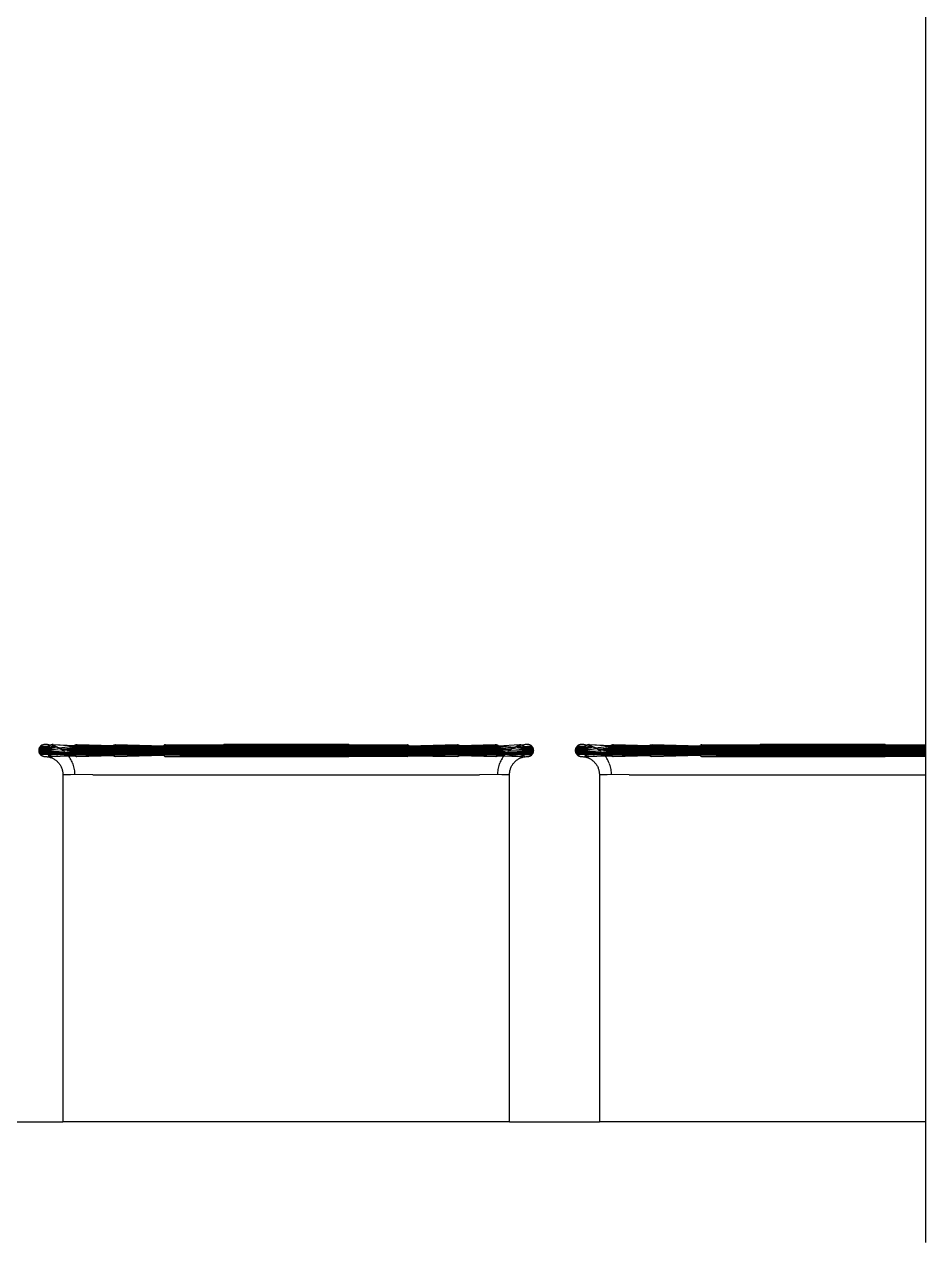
# Model space of a CAD drawing. Header units: metres. Extents: x 2.3 to 15.1, y 3 to 5.1.
# Drawn here: x 13.9463 to 14.006, y 4.4707 to 4.5512 of the extents above; entities that cross this region are included whole.
import ezdxf

# ---------------------------------------------------------------- set-up
doc = ezdxf.new("R2010")
doc.units = ezdxf.units.M
doc.layers.add('Edges', color=7, linetype='Continuous')

# ---------------------------------------------------------------- blocks, each defined once
blk = doc.blocks.new('Chemistry Lab table rs')
at = {"layer": 'Edges'}
for p, q in [((-0.339944, 0.235173), (-0.339944, 0.326367)), ((-0.398654, 0.235002), (-0.398673, 0.234973)), ((-0.398633, 0.23503), (-0.398654, 0.235002)), ((-0.398098, 0.235002), (-0.398654, 0.235002)), ((-0.398609, 0.235056), (-0.398633, 0.23503)), ((-0.398077, 0.23503), (-0.398633, 0.23503)), ((-0.398583, 0.235079), (-0.398609, 0.235056)), ((-0.398526, 0.235119), (-0.398583, 0.235079)), ((-0.398556, 0.235101), (-0.398583, 0.235079)), ((-0.398495, 0.235136), (-0.398556, 0.235101)), ((-0.398526, 0.235119), (-0.398556, 0.235101)), ((-0.398495, 0.235136), (-0.398526, 0.235119)), ((-0.39843, 0.235159), (-0.398495, 0.235136)), ((-0.398463, 0.235149), (-0.398495, 0.235136)), ((-0.398396, 0.235167), (-0.398463, 0.235149)), ((-0.39843, 0.235159), (-0.398463, 0.235149)), ((-0.398361, 0.235171), (-0.39843, 0.235159)), ((-0.398396, 0.235167), (-0.39843, 0.235159)), ((-0.398361, 0.235171), (-0.398396, 0.235167)), ((-0.398326, 0.235173), (-0.398361, 0.235171)), ((-0.398239, 0.235171), (-0.398326, 0.235173)), ((-0.398152, 0.235165), (-0.398239, 0.235171)), ((-0.398162, 0.234842), (-0.397561, 0.235021)), ((-0.398154, 0.234877), (-0.397561, 0.235021)), ((-0.398097, 0.235159), (-0.398152, 0.235165)), ((-0.397561, 0.235021), (-0.398144, 0.23491)), ((-0.398131, 0.234942), (-0.397642, 0.235052)), ((-0.398116, 0.234973), (-0.397725, 0.23508)), ((-0.398098, 0.235002), (-0.398054, 0.235056)), ((-0.398065, 0.235156), (-0.398097, 0.235159)), ((-0.398054, 0.235056), (-0.398097, 0.235159)), ((-0.398077, 0.23503), (-0.398054, 0.235056)), ((-0.398014, 0.235136), (-0.398065, 0.235156)), ((-0.398054, 0.235056), (-0.398029, 0.235079)), ((-0.398029, 0.235079), (-0.398014, 0.235136)), ((-0.398029, 0.235079), (-0.397974, 0.235119)), ((-0.397974, 0.235119), (-0.398014, 0.235136)), ((-0.398003, 0.235101), (-0.398014, 0.235136)), ((-0.398003, 0.235101), (-0.397944, 0.235136)), ((-0.397974, 0.235119), (-0.397944, 0.235136)), ((-0.397881, 0.235159), (-0.397944, 0.235136)), ((-0.397944, 0.235136), (-0.397913, 0.235149)), ((-0.397893, 0.235126), (-0.397944, 0.235136)), ((-0.397848, 0.235167), (-0.397913, 0.235149)), ((-0.397913, 0.235149), (-0.397881, 0.235159)), ((-0.397913, 0.235149), (-0.397893, 0.235126)), ((-0.397809, 0.235105), (-0.397893, 0.235126)), ((-0.397815, 0.235171), (-0.397881, 0.235159)), ((-0.397881, 0.235159), (-0.397848, 0.235167)), ((-0.397781, 0.235173), (-0.397848, 0.235167)), ((-0.397848, 0.235167), (-0.397815, 0.235171)), ((-0.397815, 0.235171), (-0.397781, 0.235173)), ((-0.397725, 0.23508), (-0.397809, 0.235105)), ((-0.397781, 0.235173), (-0.396405, 0.235079)), ((-0.397781, 0.235173), (-0.396381, 0.235101)), ((-0.397642, 0.235052), (-0.397725, 0.23508)), ((-0.397561, 0.235021), (-0.397642, 0.235052)), ((-0.397519, 0.235002), (-0.397561, 0.235021)), ((-0.397481, 0.234986), (-0.397519, 0.235002)), ((-0.397519, 0.235002), (-0.397455, 0.234973)), ((-0.397403, 0.234947), (-0.396428, 0.235056)), ((-0.397179, 0.234811), (-0.396466, 0.235002)), ((-0.396466, 0.235002), (-0.396448, 0.23503)), ((-0.396466, 0.235002), (-0.368186, 0.235002)), ((-0.396448, 0.23503), (-0.368204, 0.23503)), ((-0.386541, 0.235056), (-0.396428, 0.235056)), ((-0.396405, 0.235079), (-0.396356, 0.235119)), ((-0.396381, 0.235101), (-0.396329, 0.235136)), ((-0.396356, 0.235119), (-0.396329, 0.235136)), ((-0.396329, 0.235136), (-0.396272, 0.235159)), ((-0.396329, 0.235136), (-0.396301, 0.235149)), ((-0.396301, 0.235149), (-0.396243, 0.235167)), ((-0.396301, 0.235149), (-0.396272, 0.235159)), ((-0.396272, 0.235159), (-0.396213, 0.235171)), ((-0.396272, 0.235159), (-0.396243, 0.235167)), ((-0.396243, 0.235167), (-0.396183, 0.235173)), ((-0.396213, 0.235171), (-0.396183, 0.235173)), ((-0.396183, 0.235173), (-0.393802, 0.235101)), ((-0.396183, 0.235173), (-0.393822, 0.235079)), ((-0.393822, 0.235079), (-0.393781, 0.235119)), ((-0.393802, 0.235101), (-0.393759, 0.235136)), ((-0.393781, 0.235119), (-0.393737, 0.235149)), ((-0.393759, 0.235136), (-0.393713, 0.235159)), ((-0.393737, 0.235149), (-0.39364, 0.235173)), ((-0.393737, 0.235149), (-0.393713, 0.235159)), ((-0.393713, 0.235159), (-0.39364, 0.235173)), ((-0.39364, 0.235173), (-0.390455, 0.235079)), ((-0.390455, 0.235079), (-0.390426, 0.235119)), ((-0.390426, 0.235119), (-0.390395, 0.235149)), ((-0.390395, 0.235149), (-0.390326, 0.235173)), ((-0.390395, 0.235149), (-0.390361, 0.235167)), ((-0.390361, 0.235167), (-0.390326, 0.235173)), ((-0.390326, 0.235173), (-0.386511, 0.235136)), ((-0.390326, 0.235173), (-0.386494, 0.235159)), ((-0.390326, 0.235173), (-0.386527, 0.235101)), ((-0.386541, 0.235056), (-0.382326, 0.235101)), ((-0.368225, 0.235056), (-0.386541, 0.235056)), ((-0.386527, 0.235101), (-0.382326, 0.235101)), ((-0.386511, 0.235136), (-0.386467, 0.235173)), ((-0.386494, 0.235159), (-0.386467, 0.235173)), ((-0.386467, 0.235173), (-0.382326, 0.235136)), ((-0.382326, 0.235101), (-0.386467, 0.235173)), ((-0.378185, 0.235173), (-0.386467, 0.235173)), ((-0.382326, 0.235136), (-0.378185, 0.235173)), ((-0.382326, 0.235101), (-0.378126, 0.235101)), ((-0.378185, 0.235173), (-0.378141, 0.235136)), ((-0.378185, 0.235173), (-0.378158, 0.235159)), ((-0.378158, 0.235159), (-0.374309, 0.235171)), ((-0.378141, 0.235136), (-0.374309, 0.235171)), ((-0.378126, 0.235101), (-0.374309, 0.235171)), ((-0.374309, 0.235171), (-0.374274, 0.235159)), ((-0.374274, 0.235159), (-0.374226, 0.235119)), ((-0.374226, 0.235119), (-0.374198, 0.235079)), ((-0.374198, 0.235079), (-0.370988, 0.235171)), ((-0.370988, 0.235171), (-0.370939, 0.235159)), ((-0.370988, 0.235171), (-0.370916, 0.235149)), ((-0.370939, 0.235159), (-0.370893, 0.235136)), ((-0.370916, 0.235149), (-0.370871, 0.235119)), ((-0.370893, 0.235136), (-0.37085, 0.235101)), ((-0.370893, 0.235136), (-0.370871, 0.235119)), ((-0.370871, 0.235119), (-0.370831, 0.235079)), ((-0.37085, 0.235101), (-0.36847, 0.235173)), ((-0.370831, 0.235079), (-0.36847, 0.235173)), ((-0.36847, 0.235173), (-0.36844, 0.235171)), ((-0.36847, 0.235173), (-0.36841, 0.235167)), ((-0.36844, 0.235171), (-0.36838, 0.235159)), ((-0.36841, 0.235167), (-0.36838, 0.235159)), ((-0.36838, 0.235159), (-0.368351, 0.235149)), ((-0.36838, 0.235159), (-0.368323, 0.235136)), ((-0.368351, 0.235149), (-0.368323, 0.235136)), ((-0.368351, 0.235149), (-0.368297, 0.235119)), ((-0.368323, 0.235136), (-0.368271, 0.235101)), ((-0.368323, 0.235136), (-0.368297, 0.235119)), ((-0.368297, 0.235119), (-0.368247, 0.235079)), ((-0.368297, 0.235119), (-0.368271, 0.235101)), ((-0.368271, 0.235101), (-0.368225, 0.235056)), ((-0.368247, 0.235079), (-0.366871, 0.235173)), ((-0.368247, 0.235079), (-0.367171, 0.234986)), ((-0.368225, 0.235056), (-0.36725, 0.234947)), ((-0.368204, 0.23503), (-0.368186, 0.235002)), ((-0.368186, 0.235002), (-0.367473, 0.234811)), ((-0.367197, 0.234973), (-0.367133, 0.235002)), ((-0.367133, 0.235002), (-0.367171, 0.234986)), ((-0.367092, 0.235021), (-0.367133, 0.235002)), ((-0.36701, 0.235052), (-0.367092, 0.235021)), ((-0.366508, 0.23491), (-0.367092, 0.235021)), ((-0.367092, 0.235021), (-0.366498, 0.234877)), ((-0.367092, 0.235021), (-0.366491, 0.234842)), ((-0.366928, 0.23508), (-0.36701, 0.235052)), ((-0.36701, 0.235052), (-0.366521, 0.234942)), ((-0.366844, 0.235105), (-0.366928, 0.23508)), ((-0.366928, 0.23508), (-0.366537, 0.234973)), ((-0.366871, 0.235173), (-0.366838, 0.235171)), ((-0.366871, 0.235173), (-0.366804, 0.235167)), ((-0.366784, 0.235119), (-0.366844, 0.235105)), ((-0.366838, 0.235171), (-0.366804, 0.235167)), ((-0.366838, 0.235171), (-0.366771, 0.235159)), ((-0.366804, 0.235167), (-0.366739, 0.235149)), ((-0.366804, 0.235167), (-0.366784, 0.235119)), ((-0.366784, 0.235119), (-0.366739, 0.235149)), ((-0.366759, 0.235126), (-0.366784, 0.235119)), ((-0.366771, 0.235159), (-0.366739, 0.235149)), ((-0.366708, 0.235136), (-0.366759, 0.235126)), ((-0.366739, 0.235149), (-0.366678, 0.235119)), ((-0.366739, 0.235149), (-0.366708, 0.235136)), ((-0.366708, 0.235136), (-0.366678, 0.235119)), ((-0.366638, 0.235136), (-0.366678, 0.235119)), ((-0.366678, 0.235119), (-0.366623, 0.235079)), ((-0.366678, 0.235119), (-0.36665, 0.235101)), ((-0.36665, 0.235101), (-0.366638, 0.235136)), ((-0.36665, 0.235101), (-0.366623, 0.235079)), ((-0.366587, 0.235156), (-0.366638, 0.235136)), ((-0.366623, 0.235079), (-0.366638, 0.235136)), ((-0.366623, 0.235079), (-0.366598, 0.235056)), ((-0.366598, 0.235056), (-0.366556, 0.235159)), ((-0.366598, 0.235056), (-0.366575, 0.23503)), ((-0.366598, 0.235056), (-0.366555, 0.235002)), ((-0.366556, 0.235159), (-0.366587, 0.235156)), ((-0.366575, 0.23503), (-0.36602, 0.23503)), ((-0.366501, 0.235165), (-0.366556, 0.235159)), ((-0.366555, 0.235002), (-0.365999, 0.235002)), ((-0.366413, 0.235171), (-0.366501, 0.235165)), ((-0.366326, 0.235173), (-0.366413, 0.235171)), ((-0.366291, 0.235171), (-0.366326, 0.235173)), ((-0.366326, 0.235173), (-0.366257, 0.235167)), ((-0.366257, 0.235167), (-0.366291, 0.235171)), ((-0.366223, 0.235159), (-0.366257, 0.235167)), ((-0.366257, 0.235167), (-0.366189, 0.235149)), ((-0.366189, 0.235149), (-0.366223, 0.235159)), ((-0.366223, 0.235159), (-0.366157, 0.235136)), ((-0.366157, 0.235136), (-0.366189, 0.235149)), ((-0.366126, 0.235119), (-0.366157, 0.235136)), ((-0.366157, 0.235136), (-0.366097, 0.235101)), ((-0.366097, 0.235101), (-0.366126, 0.235119)), ((-0.366126, 0.235119), (-0.366069, 0.235079)), ((-0.366069, 0.235079), (-0.366097, 0.235101)), ((-0.366043, 0.235056), (-0.366069, 0.235079)), ((-0.36602, 0.23503), (-0.366043, 0.235056)), ((-0.365999, 0.235002), (-0.36602, 0.23503)), ((-0.36598, 0.234973), (-0.365999, 0.235002)), ((-0.363098, 0.235002), (-0.363117, 0.234973)), ((-0.363077, 0.23503), (-0.363098, 0.235002)), ((-0.362542, 0.235002), (-0.363098, 0.235002)), ((-0.363054, 0.235056), (-0.363077, 0.23503)), ((-0.362521, 0.23503), (-0.363077, 0.23503)), ((-0.363028, 0.235079), (-0.363054, 0.235056)), ((-0.362971, 0.235119), (-0.363028, 0.235079)), ((-0.363, 0.235101), (-0.363028, 0.235079)), ((-0.36294, 0.235136), (-0.363, 0.235101)), ((-0.362971, 0.235119), (-0.363, 0.235101)), ((-0.36294, 0.235136), (-0.362971, 0.235119)), ((-0.362874, 0.235159), (-0.36294, 0.235136)), ((-0.362907, 0.235149), (-0.36294, 0.235136)), ((-0.36284, 0.235167), (-0.362907, 0.235149)), ((-0.362874, 0.235159), (-0.362907, 0.235149)), ((-0.362806, 0.235171), (-0.362874, 0.235159)), ((-0.36284, 0.235167), (-0.362874, 0.235159)), ((-0.362806, 0.235171), (-0.36284, 0.235167)), ((-0.362771, 0.235173), (-0.362806, 0.235171)), ((-0.362683, 0.235171), (-0.362771, 0.235173)), ((-0.362596, 0.235165), (-0.362683, 0.235171)), ((-0.362606, 0.234842), (-0.362005, 0.235021)), ((-0.362599, 0.234877), (-0.362005, 0.235021)), ((-0.362541, 0.235159), (-0.362596, 0.235165)), ((-0.362005, 0.235021), (-0.362589, 0.23491)), ((-0.362576, 0.234942), (-0.362087, 0.235052)), ((-0.36256, 0.234973), (-0.362169, 0.23508)), ((-0.362542, 0.235002), (-0.362499, 0.235056)), ((-0.36251, 0.235156), (-0.362541, 0.235159)), ((-0.362499, 0.235056), (-0.362541, 0.235159)), ((-0.362521, 0.23503), (-0.362499, 0.235056)), ((-0.362459, 0.235136), (-0.36251, 0.235156)), ((-0.362499, 0.235056), (-0.362474, 0.235079)), ((-0.362474, 0.235079), (-0.362459, 0.235136)), ((-0.362474, 0.235079), (-0.362419, 0.235119)), ((-0.362419, 0.235119), (-0.362459, 0.235136)), ((-0.362447, 0.235101), (-0.362459, 0.235136)), ((-0.362447, 0.235101), (-0.362389, 0.235136)), ((-0.362419, 0.235119), (-0.362389, 0.235136)), ((-0.362325, 0.235159), (-0.362389, 0.235136)), ((-0.362389, 0.235136), (-0.362358, 0.235149)), ((-0.362338, 0.235126), (-0.362389, 0.235136)), ((-0.362293, 0.235167), (-0.362358, 0.235149)), ((-0.362358, 0.235149), (-0.362325, 0.235159)), ((-0.362358, 0.235149), (-0.362338, 0.235126)), ((-0.362253, 0.235105), (-0.362338, 0.235126)), ((-0.362259, 0.235171), (-0.362325, 0.235159)), ((-0.362325, 0.235159), (-0.362293, 0.235167)), ((-0.362293, 0.235167), (-0.362225, 0.235173)), ((-0.362259, 0.235171), (-0.362225, 0.235173)), ((-0.362169, 0.23508), (-0.362253, 0.235105)), ((-0.362225, 0.235173), (-0.36085, 0.235079)), ((-0.362225, 0.235173), (-0.360826, 0.235101)), ((-0.362087, 0.235052), (-0.362169, 0.23508)), ((-0.362005, 0.235021), (-0.362087, 0.235052)), ((-0.361964, 0.235002), (-0.362005, 0.235021)), ((-0.361925, 0.234986), (-0.361964, 0.235002)), ((-0.361964, 0.235002), (-0.3619, 0.234973)), ((-0.361847, 0.234947), (-0.360872, 0.235056)), ((-0.361624, 0.234811), (-0.360911, 0.235002)), ((-0.360911, 0.235002), (-0.360892, 0.23503)), ((-0.360911, 0.235002), (-0.339944, 0.235002)), ((-0.360892, 0.23503), (-0.339944, 0.23503)), ((-0.350985, 0.235056), (-0.360872, 0.235056)), ((-0.36085, 0.235079), (-0.3608, 0.235119)), ((-0.360826, 0.235101), (-0.360773, 0.235136)), ((-0.3608, 0.235119), (-0.360773, 0.235136)), ((-0.360773, 0.235136), (-0.360717, 0.235159)), ((-0.360773, 0.235136), (-0.360746, 0.235149)), ((-0.360746, 0.235149), (-0.360687, 0.235167)), ((-0.360746, 0.235149), (-0.360717, 0.235159)), ((-0.360717, 0.235159), (-0.360657, 0.235171)), ((-0.360717, 0.235159), (-0.360687, 0.235167)), ((-0.360687, 0.235167), (-0.360627, 0.235173)), ((-0.360657, 0.235171), (-0.360627, 0.235173)), ((-0.360627, 0.235173), (-0.358247, 0.235101)), ((-0.360627, 0.235173), (-0.358266, 0.235079)), ((-0.358266, 0.235079), (-0.358226, 0.235119)), ((-0.358247, 0.235101), (-0.358204, 0.235136)), ((-0.358226, 0.235119), (-0.358181, 0.235149)), ((-0.358204, 0.235136), (-0.358158, 0.235159)), ((-0.358181, 0.235149), (-0.358084, 0.235173)), ((-0.358181, 0.235149), (-0.358158, 0.235159)), ((-0.358158, 0.235159), (-0.358084, 0.235173)), ((-0.358084, 0.235173), (-0.354899, 0.235079)), ((-0.354899, 0.235079), (-0.354871, 0.235119)), ((-0.354871, 0.235119), (-0.354839, 0.235149)), ((-0.354839, 0.235149), (-0.354771, 0.235173)), ((-0.354839, 0.235149), (-0.354805, 0.235167)), ((-0.354805, 0.235167), (-0.354771, 0.235173)), ((-0.354771, 0.235173), (-0.350956, 0.235136)), ((-0.354771, 0.235173), (-0.350939, 0.235159)), ((-0.354771, 0.235173), (-0.350971, 0.235101)), ((-0.350985, 0.235056), (-0.346771, 0.235101)), ((-0.339944, 0.235056), (-0.350985, 0.235056)), ((-0.350971, 0.235101), (-0.346771, 0.235101)), ((-0.350956, 0.235136), (-0.350912, 0.235173)), ((-0.350939, 0.235159), (-0.350912, 0.235173)), ((-0.350912, 0.235173), (-0.346771, 0.235136)), ((-0.350912, 0.235173), (-0.346771, 0.235101)), ((-0.34263, 0.235173), (-0.350912, 0.235173)), ((-0.346771, 0.235136), (-0.34263, 0.235173)), ((-0.346771, 0.235101), (-0.34257, 0.235101)), ((-0.34263, 0.235173), (-0.342586, 0.235136)), ((-0.34263, 0.235173), (-0.342603, 0.235159)), ((-0.342603, 0.235159), (-0.339944, 0.235173)), ((-0.342586, 0.235136), (-0.339944, 0.235173)), ((-0.342586, 0.235136), (-0.339944, 0.235119)), ((-0.34257, 0.235101), (-0.339944, 0.235119)), ((-0.34257, 0.235101), (-0.339944, 0.235056)), ((-0.339944, 0.235119), (-0.339944, 0.235173)), ((-0.339944, 0.235056), (-0.339944, 0.235119)), ((-0.339944, 0.23503), (-0.339944, 0.235056)), ((-0.339944, 0.235002), (-0.339944, 0.23503)), ((-0.339944, 0.234973), (-0.339944, 0.235002)), ((-0.398725, 0.234808), (-0.398726, 0.234773)), ((-0.398167, 0.234773), (-0.398726, 0.234773)), ((-0.398726, 0.234773), (-0.398725, 0.234738)), ((-0.39872, 0.234842), (-0.398725, 0.234808)), ((-0.398166, 0.234808), (-0.398725, 0.234808)), ((-0.398166, 0.234738), (-0.398725, 0.234738)), ((-0.398725, 0.234738), (-0.39872, 0.234704)), ((-0.398713, 0.234877), (-0.39872, 0.234842)), ((-0.398162, 0.234842), (-0.39872, 0.234842)), ((-0.398162, 0.234704), (-0.39872, 0.234704)), ((-0.39872, 0.234704), (-0.398713, 0.234669)), ((-0.398702, 0.23491), (-0.398713, 0.234877)), ((-0.398154, 0.234877), (-0.398713, 0.234877)), ((-0.398154, 0.234669), (-0.398713, 0.234669)), ((-0.398713, 0.234669), (-0.398702, 0.234636)), ((-0.398689, 0.234942), (-0.398702, 0.23491)), ((-0.398144, 0.23491), (-0.398702, 0.23491)), ((-0.398144, 0.234636), (-0.398702, 0.234636)), ((-0.398702, 0.234636), (-0.398689, 0.234604)), ((-0.398673, 0.234973), (-0.398689, 0.234942)), ((-0.398131, 0.234942), (-0.398689, 0.234942)), ((-0.398131, 0.234604), (-0.398689, 0.234604)), ((-0.398689, 0.234604), (-0.398673, 0.234573)), ((-0.398116, 0.234973), (-0.398673, 0.234973)), ((-0.398116, 0.234573), (-0.398673, 0.234573)), ((-0.398673, 0.234573), (-0.398654, 0.234544)), ((-0.398098, 0.234544), (-0.398654, 0.234544)), ((-0.398654, 0.234544), (-0.398633, 0.234516)), ((-0.398077, 0.234516), (-0.398633, 0.234516)), ((-0.398633, 0.234516), (-0.398609, 0.23449)), ((-0.398609, 0.23449), (-0.398583, 0.234467)), ((-0.398583, 0.234467), (-0.398556, 0.234445)), ((-0.398556, 0.234445), (-0.398526, 0.234427)), ((-0.398495, 0.23441), (-0.398556, 0.234445)), ((-0.398526, 0.234427), (-0.398495, 0.23441)), ((-0.398495, 0.23441), (-0.398463, 0.234397)), ((-0.39843, 0.234387), (-0.398495, 0.23441)), ((-0.398463, 0.234397), (-0.39843, 0.234387)), ((-0.39843, 0.234387), (-0.398396, 0.234379)), ((-0.398396, 0.234379), (-0.398344, 0.234373)), ((-0.398344, 0.234373), (-0.398274, 0.234372)), ((-0.398274, 0.234372), (-0.398222, 0.234368)), ((-0.398222, 0.234368), (-0.39817, 0.234363)), ((-0.39817, 0.234363), (-0.398118, 0.234355)), ((-0.398167, 0.234773), (-0.397335, 0.23491)), ((-0.398166, 0.234808), (-0.397335, 0.23491)), ((-0.398166, 0.234738), (-0.397109, 0.23476)), ((-0.398162, 0.234704), (-0.397109, 0.23476)), ((-0.398154, 0.234669), (-0.397109, 0.23476)), ((-0.398144, 0.234636), (-0.396975, 0.234648)), ((-0.398131, 0.234604), (-0.396975, 0.234648)), ((-0.398054, 0.23449), (-0.398118, 0.234355)), ((-0.398029, 0.234467), (-0.398118, 0.234355)), ((-0.398118, 0.234355), (-0.398067, 0.234345)), ((-0.398116, 0.234573), (-0.396912, 0.234587)), ((-0.398098, 0.234544), (-0.396912, 0.234587)), ((-0.398077, 0.234516), (-0.396852, 0.234524)), ((-0.398003, 0.234445), (-0.398067, 0.234345)), ((-0.398067, 0.234345), (-0.398016, 0.234332)), ((-0.398054, 0.23449), (-0.396852, 0.234524)), ((-0.398029, 0.234467), (-0.398003, 0.234445)), ((-0.397974, 0.234427), (-0.398016, 0.234332)), ((-0.397944, 0.23441), (-0.398016, 0.234332)), ((-0.398016, 0.234332), (-0.397965, 0.234317)), ((-0.398003, 0.234445), (-0.397974, 0.234427)), ((-0.397974, 0.234427), (-0.397913, 0.234397)), ((-0.397913, 0.234397), (-0.397965, 0.234317)), ((-0.397881, 0.234387), (-0.397965, 0.234317)), ((-0.397965, 0.234317), (-0.397916, 0.234301)), ((-0.397944, 0.23441), (-0.397881, 0.234387)), ((-0.397848, 0.234379), (-0.397916, 0.234301)), ((-0.397815, 0.234375), (-0.397916, 0.234301)), ((-0.397916, 0.234301), (-0.397867, 0.234282)), ((-0.397913, 0.234397), (-0.397848, 0.234379)), ((-0.397913, 0.234397), (-0.397881, 0.234387)), ((-0.397881, 0.234387), (-0.397815, 0.234375)), ((-0.397881, 0.234387), (-0.397848, 0.234379)), ((-0.397867, 0.234282), (-0.397819, 0.234261)), ((-0.397848, 0.234379), (-0.397815, 0.234375)), ((-0.397819, 0.234261), (-0.397772, 0.234237)), ((-0.397815, 0.234375), (-0.396794, 0.234459)), ((-0.397815, 0.234375), (-0.396768, 0.234427)), ((-0.397772, 0.234237), (-0.397726, 0.234212)), ((-0.397726, 0.234212), (-0.397681, 0.234185)), ((-0.397681, 0.234185), (-0.397638, 0.234156)), ((-0.397455, 0.234973), (-0.397481, 0.234986)), ((-0.397403, 0.234947), (-0.397455, 0.234973)), ((-0.397335, 0.23491), (-0.397403, 0.234947)), ((-0.397335, 0.23491), (-0.397279, 0.234877)), ((-0.397252, 0.23486), (-0.397279, 0.234877)), ((-0.397279, 0.234877), (-0.397226, 0.234842)), ((-0.397252, 0.23486), (-0.396497, 0.234942)), ((-0.396508, 0.23491), (-0.397252, 0.23486)), ((-0.397226, 0.234842), (-0.397252, 0.23486)), ((-0.397179, 0.234811), (-0.397226, 0.234842)), ((-0.397179, 0.234811), (-0.396483, 0.234973)), ((-0.397179, 0.234811), (-0.396517, 0.234877)), ((-0.397179, 0.234811), (-0.396524, 0.234842)), ((-0.397109, 0.23476), (-0.397179, 0.234811)), ((-0.397179, 0.234811), (-0.396528, 0.234808)), ((-0.397179, 0.234811), (-0.396529, 0.234773)), ((-0.397041, 0.234705), (-0.397109, 0.23476)), ((-0.397, 0.234669), (-0.397041, 0.234705)), ((-0.397, 0.234669), (-0.396528, 0.234738)), ((-0.397, 0.234669), (-0.396524, 0.234704)), ((-0.396975, 0.234648), (-0.397, 0.234669)), ((-0.397, 0.234669), (-0.368135, 0.234669)), ((-0.396912, 0.234587), (-0.396975, 0.234648)), ((-0.396975, 0.234648), (-0.396497, 0.234604)), ((-0.396975, 0.234648), (-0.396508, 0.234636)), ((-0.39687, 0.234544), (-0.396912, 0.234587)), ((-0.39687, 0.234544), (-0.396483, 0.234573)), ((-0.396852, 0.234524), (-0.39687, 0.234544)), ((-0.39687, 0.234544), (-0.368186, 0.234544)), ((-0.396794, 0.234459), (-0.396852, 0.234524)), ((-0.396794, 0.234459), (-0.396448, 0.234516)), ((-0.396794, 0.234459), (-0.396428, 0.23449)), ((-0.396794, 0.234459), (-0.396405, 0.234467)), ((-0.396768, 0.234427), (-0.396794, 0.234459)), ((-0.39674, 0.234391), (-0.396768, 0.234427)), ((-0.39674, 0.234391), (-0.396381, 0.234445)), ((-0.39674, 0.234391), (-0.396356, 0.234427)), ((-0.396688, 0.23432), (-0.39674, 0.234391)), ((-0.396639, 0.234248), (-0.396688, 0.23432)), ((-0.396594, 0.234173), (-0.396639, 0.234248)), ((-0.396529, 0.234773), (-0.368123, 0.234773)), ((-0.396528, 0.234808), (-0.368125, 0.234808)), ((-0.396528, 0.234738), (-0.368125, 0.234738)), ((-0.396524, 0.234842), (-0.368129, 0.234842)), ((-0.396524, 0.234704), (-0.368129, 0.234704)), ((-0.396517, 0.234877), (-0.368135, 0.234877)), ((-0.396508, 0.23491), (-0.368144, 0.23491)), ((-0.396508, 0.234636), (-0.368144, 0.234636)), ((-0.396497, 0.234942), (-0.368156, 0.234942)), ((-0.396497, 0.234604), (-0.368156, 0.234604)), ((-0.396483, 0.234973), (-0.36817, 0.234973)), ((-0.396483, 0.234573), (-0.36817, 0.234573)), ((-0.396448, 0.234516), (-0.368204, 0.234516)), ((-0.396428, 0.23449), (-0.390468, 0.23449)), ((-0.396405, 0.234467), (-0.396356, 0.234427)), ((-0.396381, 0.234445), (-0.396356, 0.234427)), ((-0.396381, 0.234445), (-0.396329, 0.23441)), ((-0.396356, 0.234427), (-0.396301, 0.234397)), ((-0.396329, 0.23441), (-0.396272, 0.234387)), ((-0.396301, 0.234397), (-0.396272, 0.234387)), ((-0.396301, 0.234397), (-0.396243, 0.234379)), ((-0.396272, 0.234387), (-0.396213, 0.234375)), ((-0.396272, 0.234387), (-0.396243, 0.234379)), ((-0.396243, 0.234379), (-0.396213, 0.234375)), ((-0.396213, 0.234375), (-0.393822, 0.234467)), ((-0.396213, 0.234375), (-0.393802, 0.234445)), ((-0.393822, 0.234467), (-0.393781, 0.234427)), ((-0.393802, 0.234445), (-0.393759, 0.23441)), ((-0.393781, 0.234427), (-0.393737, 0.234397)), ((-0.393759, 0.23441), (-0.393713, 0.234387)), ((-0.393737, 0.234397), (-0.393665, 0.234375)), ((-0.393737, 0.234397), (-0.393713, 0.234387)), ((-0.393713, 0.234387), (-0.393665, 0.234375)), ((-0.393665, 0.234375), (-0.390455, 0.234467)), ((-0.390468, 0.23449), (-0.386534, 0.234467)), ((-0.390455, 0.234467), (-0.390426, 0.234427)), ((-0.390426, 0.234427), (-0.390395, 0.234397)), ((-0.390395, 0.234397), (-0.390361, 0.234379)), ((-0.390395, 0.234397), (-0.390335, 0.234373)), ((-0.390361, 0.234379), (-0.390335, 0.234373)), ((-0.390335, 0.234373), (-0.386534, 0.234467)), ((-0.390335, 0.234373), (-0.386519, 0.234427)), ((-0.390335, 0.234373), (-0.386494, 0.234387)), ((-0.390335, 0.234373), (-0.382326, 0.234373)), ((-0.386534, 0.234467), (-0.382326, 0.23449)), ((-0.386519, 0.234427), (-0.382326, 0.234445)), ((-0.386519, 0.234427), (-0.382326, 0.23441)), ((-0.386494, 0.234387), (-0.382326, 0.234373)), ((-0.382326, 0.23449), (-0.378112, 0.23449)), ((-0.382326, 0.234445), (-0.378126, 0.234445)), ((-0.382326, 0.23441), (-0.378126, 0.234445)), ((-0.382326, 0.23441), (-0.378181, 0.234373)), ((-0.382326, 0.234373), (-0.378158, 0.234387)), ((-0.382326, 0.234373), (-0.378181, 0.234373)), ((-0.378181, 0.234373), (-0.378141, 0.23441)), ((-0.378158, 0.234387), (-0.374318, 0.234373)), ((-0.378141, 0.23441), (-0.374318, 0.234373)), ((-0.378126, 0.234445), (-0.374198, 0.234467)), ((-0.378126, 0.234445), (-0.374318, 0.234373)), ((-0.378112, 0.23449), (-0.374198, 0.234467)), ((-0.378112, 0.23449), (-0.368225, 0.23449)), ((-0.374318, 0.234373), (-0.374274, 0.234387)), ((-0.374274, 0.234387), (-0.374242, 0.23441)), ((-0.374242, 0.23441), (-0.370988, 0.234375)), ((-0.374198, 0.234467), (-0.370988, 0.234375)), ((-0.370988, 0.234375), (-0.370916, 0.234397)), ((-0.370988, 0.234375), (-0.370939, 0.234387)), ((-0.370939, 0.234387), (-0.370893, 0.23441)), ((-0.370916, 0.234397), (-0.370871, 0.234427)), ((-0.370916, 0.234397), (-0.370893, 0.23441)), ((-0.370893, 0.23441), (-0.37085, 0.234445)), ((-0.370871, 0.234427), (-0.370831, 0.234467)), ((-0.37085, 0.234445), (-0.36844, 0.234375)), ((-0.370831, 0.234467), (-0.36844, 0.234375)), ((-0.36844, 0.234375), (-0.36838, 0.234387)), ((-0.36844, 0.234375), (-0.36841, 0.234379)), ((-0.36841, 0.234379), (-0.368351, 0.234397)), ((-0.36838, 0.234387), (-0.368351, 0.234397)), ((-0.368351, 0.234397), (-0.368297, 0.234427)), ((-0.368351, 0.234397), (-0.368323, 0.23441)), ((-0.368323, 0.23441), (-0.368271, 0.234445)), ((-0.368323, 0.23441), (-0.368297, 0.234427)), ((-0.368297, 0.234427), (-0.368247, 0.234467)), ((-0.368297, 0.234427), (-0.367913, 0.234391)), ((-0.368271, 0.234445), (-0.368225, 0.23449)), ((-0.368247, 0.234467), (-0.367858, 0.234459)), ((-0.368225, 0.23449), (-0.367858, 0.234459)), ((-0.368204, 0.234516), (-0.367858, 0.234459)), ((-0.368186, 0.234544), (-0.367831, 0.23449)), ((-0.36817, 0.234973), (-0.367473, 0.234811)), ((-0.36817, 0.234573), (-0.367782, 0.234544)), ((-0.368156, 0.234942), (-0.367401, 0.23486)), ((-0.368156, 0.234604), (-0.36774, 0.234587)), ((-0.367401, 0.23486), (-0.368144, 0.23491)), ((-0.368144, 0.234636), (-0.367677, 0.234648)), ((-0.368135, 0.234877), (-0.367473, 0.234811)), ((-0.368135, 0.234669), (-0.367677, 0.234648)), ((-0.368129, 0.234842), (-0.367473, 0.234811)), ((-0.368129, 0.234704), (-0.367652, 0.234669)), ((-0.368125, 0.234808), (-0.367473, 0.234811)), ((-0.368125, 0.234738), (-0.367652, 0.234669)), ((-0.368123, 0.234773), (-0.367652, 0.234669)), ((-0.368013, 0.234248), (-0.368058, 0.234173)), ((-0.367965, 0.23432), (-0.368013, 0.234248)), ((-0.367913, 0.234391), (-0.367965, 0.23432)), ((-0.367884, 0.234427), (-0.367913, 0.234391)), ((-0.367858, 0.234459), (-0.367884, 0.234427)), ((-0.367884, 0.234427), (-0.366855, 0.234373)), ((-0.367831, 0.23449), (-0.367858, 0.234459)), ((-0.367801, 0.234524), (-0.367831, 0.23449)), ((-0.367782, 0.234544), (-0.367801, 0.234524)), ((-0.367801, 0.234524), (-0.366555, 0.234544)), ((-0.367801, 0.234524), (-0.366575, 0.234516)), ((-0.367801, 0.234524), (-0.366598, 0.23449)), ((-0.367801, 0.234524), (-0.366855, 0.234373)), ((-0.36774, 0.234587), (-0.367782, 0.234544)), ((-0.367677, 0.234648), (-0.36774, 0.234587)), ((-0.36774, 0.234587), (-0.366521, 0.234604)), ((-0.36774, 0.234587), (-0.366537, 0.234573)), ((-0.367677, 0.234648), (-0.366498, 0.234669)), ((-0.367652, 0.234669), (-0.367677, 0.234648)), ((-0.367677, 0.234648), (-0.366508, 0.234636)), ((-0.367612, 0.234705), (-0.367652, 0.234669)), ((-0.367544, 0.23476), (-0.367612, 0.234705)), ((-0.367473, 0.234811), (-0.367544, 0.23476)), ((-0.367544, 0.23476), (-0.366485, 0.234773)), ((-0.367544, 0.23476), (-0.366491, 0.234704)), ((-0.367544, 0.23476), (-0.366487, 0.234738)), ((-0.367427, 0.234842), (-0.367473, 0.234811)), ((-0.367427, 0.234842), (-0.367373, 0.234877)), ((-0.367401, 0.23486), (-0.367427, 0.234842)), ((-0.367373, 0.234877), (-0.367401, 0.23486)), ((-0.367373, 0.234877), (-0.367318, 0.23491)), ((-0.36725, 0.234947), (-0.367318, 0.23491)), ((-0.367318, 0.23491), (-0.366487, 0.234808)), ((-0.367197, 0.234973), (-0.36725, 0.234947)), ((-0.367171, 0.234986), (-0.367197, 0.234973)), ((-0.367015, 0.234156), (-0.366971, 0.234185)), ((-0.366971, 0.234185), (-0.366926, 0.234212)), ((-0.366926, 0.234212), (-0.36688, 0.234237)), ((-0.36688, 0.234237), (-0.366833, 0.234261)), ((-0.366855, 0.234373), (-0.366804, 0.234379)), ((-0.366833, 0.234261), (-0.366785, 0.234282)), ((-0.366804, 0.234379), (-0.366739, 0.234397)), ((-0.366804, 0.234379), (-0.366771, 0.234387)), ((-0.366804, 0.234379), (-0.366737, 0.234301)), ((-0.366804, 0.234379), (-0.366785, 0.234282)), ((-0.366785, 0.234282), (-0.366737, 0.234301)), ((-0.366771, 0.234387), (-0.366708, 0.23441)), ((-0.366771, 0.234387), (-0.366687, 0.234317)), ((-0.366739, 0.234397), (-0.366687, 0.234317)), ((-0.366737, 0.234301), (-0.366687, 0.234317)), ((-0.366708, 0.23441), (-0.366678, 0.234427)), ((-0.366708, 0.23441), (-0.366637, 0.234332)), ((-0.366687, 0.234317), (-0.366637, 0.234332)), ((-0.366678, 0.234427), (-0.366623, 0.234467)), ((-0.366678, 0.234427), (-0.36665, 0.234445)), ((-0.36665, 0.234445), (-0.366623, 0.234467)), ((-0.366637, 0.234332), (-0.366586, 0.234345)), ((-0.366623, 0.234467), (-0.366535, 0.234355)), ((-0.366598, 0.23449), (-0.366535, 0.234355)), ((-0.366586, 0.234345), (-0.366535, 0.234355)), ((-0.366575, 0.234516), (-0.36602, 0.234516)), ((-0.366555, 0.234544), (-0.365999, 0.234544)), ((-0.366537, 0.234973), (-0.36598, 0.234973)), ((-0.366537, 0.234573), (-0.36598, 0.234573)), ((-0.366535, 0.234355), (-0.366483, 0.234363)), ((-0.366521, 0.234942), (-0.365964, 0.234942)), ((-0.366521, 0.234604), (-0.365964, 0.234604)), ((-0.36595, 0.23491), (-0.366508, 0.23491)), ((-0.366508, 0.234636), (-0.36595, 0.234636)), ((-0.366498, 0.234877), (-0.36594, 0.234877)), ((-0.366498, 0.234669), (-0.36594, 0.234669)), ((-0.366491, 0.234842), (-0.365932, 0.234842)), ((-0.366491, 0.234704), (-0.365932, 0.234704)), ((-0.366487, 0.234808), (-0.365928, 0.234808)), ((-0.366487, 0.234738), (-0.365928, 0.234738)), ((-0.366485, 0.234773), (-0.365926, 0.234773)), ((-0.366483, 0.234363), (-0.366431, 0.234368)), ((-0.366431, 0.234368), (-0.366379, 0.234372)), ((-0.366379, 0.234372), (-0.366309, 0.234373)), ((-0.366309, 0.234373), (-0.366257, 0.234379)), ((-0.366257, 0.234379), (-0.366223, 0.234387)), ((-0.366223, 0.234387), (-0.366157, 0.23441)), ((-0.366223, 0.234387), (-0.366189, 0.234397)), ((-0.366189, 0.234397), (-0.366157, 0.23441)), ((-0.366157, 0.23441), (-0.366126, 0.234427)), ((-0.366126, 0.234427), (-0.366069, 0.234467)), ((-0.366126, 0.234427), (-0.366097, 0.234445)), ((-0.366097, 0.234445), (-0.366069, 0.234467)), ((-0.366069, 0.234467), (-0.366043, 0.23449)), ((-0.366043, 0.23449), (-0.36602, 0.234516)), ((-0.36602, 0.234516), (-0.365999, 0.234544)), ((-0.365999, 0.234544), (-0.36598, 0.234573)), ((-0.365964, 0.234942), (-0.36598, 0.234973)), ((-0.36598, 0.234573), (-0.365964, 0.234604)), ((-0.36595, 0.23491), (-0.365964, 0.234942)), ((-0.365964, 0.234604), (-0.36595, 0.234636)), ((-0.36594, 0.234877), (-0.36595, 0.23491)), ((-0.36595, 0.234636), (-0.36594, 0.234669)), ((-0.365932, 0.234842), (-0.36594, 0.234877)), ((-0.36594, 0.234669), (-0.365932, 0.234704)), ((-0.365928, 0.234808), (-0.365932, 0.234842)), ((-0.365932, 0.234704), (-0.365928, 0.234738)), ((-0.365926, 0.234773), (-0.365928, 0.234808)), ((-0.365928, 0.234738), (-0.365926, 0.234773)), ((-0.363169, 0.234808), (-0.363171, 0.234773)), ((-0.362612, 0.234773), (-0.363171, 0.234773)), ((-0.363171, 0.234773), (-0.363169, 0.234738)), ((-0.363165, 0.234842), (-0.363169, 0.234808)), ((-0.36261, 0.234808), (-0.363169, 0.234808)), ((-0.36261, 0.234738), (-0.363169, 0.234738)), ((-0.363169, 0.234738), (-0.363165, 0.234704)), ((-0.363157, 0.234877), (-0.363165, 0.234842)), ((-0.362606, 0.234842), (-0.363165, 0.234842)), ((-0.362606, 0.234704), (-0.363165, 0.234704)), ((-0.363165, 0.234704), (-0.363157, 0.234669)), ((-0.363147, 0.23491), (-0.363157, 0.234877)), ((-0.362599, 0.234877), (-0.363157, 0.234877)), ((-0.362599, 0.234669), (-0.363157, 0.234669)), ((-0.363157, 0.234669), (-0.363147, 0.234636)), ((-0.363133, 0.234942), (-0.363147, 0.23491)), ((-0.362589, 0.23491), (-0.363147, 0.23491)), ((-0.362589, 0.234636), (-0.363147, 0.234636)), ((-0.363147, 0.234636), (-0.363133, 0.234604)), ((-0.363117, 0.234973), (-0.363133, 0.234942)), ((-0.362576, 0.234942), (-0.363133, 0.234942)), ((-0.362576, 0.234604), (-0.363133, 0.234604)), ((-0.363133, 0.234604), (-0.363117, 0.234573)), ((-0.36256, 0.234973), (-0.363117, 0.234973)), ((-0.36256, 0.234573), (-0.363117, 0.234573)), ((-0.363117, 0.234573), (-0.363098, 0.234544)), ((-0.362542, 0.234544), (-0.363098, 0.234544)), ((-0.363098, 0.234544), (-0.363077, 0.234516)), ((-0.362521, 0.234516), (-0.363077, 0.234516)), ((-0.363077, 0.234516), (-0.363054, 0.23449)), ((-0.363054, 0.23449), (-0.363028, 0.234467)), ((-0.363028, 0.234467), (-0.363, 0.234445)), ((-0.363, 0.234445), (-0.362971, 0.234427)), ((-0.36294, 0.23441), (-0.363, 0.234445)), ((-0.362971, 0.234427), (-0.36294, 0.23441)), ((-0.36294, 0.23441), (-0.362907, 0.234397)), ((-0.362874, 0.234387), (-0.36294, 0.23441)), ((-0.362907, 0.234397), (-0.362874, 0.234387)), ((-0.362874, 0.234387), (-0.36284, 0.234379)), ((-0.36284, 0.234379), (-0.362788, 0.234373)), ((-0.362788, 0.234373), (-0.362718, 0.234372)), ((-0.362718, 0.234372), (-0.362666, 0.234368)), ((-0.362666, 0.234368), (-0.362614, 0.234363)), ((-0.362614, 0.234363), (-0.362562, 0.234355)), ((-0.362612, 0.234773), (-0.361779, 0.23491)), ((-0.36261, 0.234808), (-0.361779, 0.23491)), ((-0.36261, 0.234738), (-0.361553, 0.23476)), ((-0.362606, 0.234704), (-0.361553, 0.23476)), ((-0.362599, 0.234669), (-0.361553, 0.23476)), ((-0.362589, 0.234636), (-0.36142, 0.234648)), ((-0.362576, 0.234604), (-0.36142, 0.234648)), ((-0.362499, 0.23449), (-0.362562, 0.234355)), ((-0.362474, 0.234467), (-0.362562, 0.234355)), ((-0.362562, 0.234355), (-0.362511, 0.234345)), ((-0.36256, 0.234573), (-0.361356, 0.234587)), ((-0.362542, 0.234544), (-0.361356, 0.234587)), ((-0.362521, 0.234516), (-0.361296, 0.234524)), ((-0.362447, 0.234445), (-0.362511, 0.234345)), ((-0.362511, 0.234345), (-0.36246, 0.234332)), ((-0.362499, 0.23449), (-0.361296, 0.234524)), ((-0.362474, 0.234467), (-0.362447, 0.234445)), ((-0.362419, 0.234427), (-0.36246, 0.234332)), ((-0.362389, 0.23441), (-0.36246, 0.234332)), ((-0.36246, 0.234332), (-0.36241, 0.234317)), ((-0.362447, 0.234445), (-0.362419, 0.234427)), ((-0.362419, 0.234427), (-0.362358, 0.234397)), ((-0.362358, 0.234397), (-0.36241, 0.234317)), ((-0.362325, 0.234387), (-0.36241, 0.234317)), ((-0.36241, 0.234317), (-0.36236, 0.234301)), ((-0.362389, 0.23441), (-0.362325, 0.234387)), ((-0.362293, 0.234379), (-0.36236, 0.234301)), ((-0.362259, 0.234375), (-0.36236, 0.234301)), ((-0.36236, 0.234301), (-0.362311, 0.234282)), ((-0.362358, 0.234397), (-0.362293, 0.234379)), ((-0.362358, 0.234397), (-0.362325, 0.234387)), ((-0.362325, 0.234387), (-0.362259, 0.234375)), ((-0.362325, 0.234387), (-0.362293, 0.234379)), ((-0.362311, 0.234282), (-0.362264, 0.234261)), ((-0.362293, 0.234379), (-0.362259, 0.234375)), ((-0.362264, 0.234261), (-0.362217, 0.234237)), ((-0.362259, 0.234375), (-0.361239, 0.234459)), ((-0.362259, 0.234375), (-0.361213, 0.234427)), ((-0.362217, 0.234237), (-0.362171, 0.234212)), ((-0.362171, 0.234212), (-0.362126, 0.234185)), ((-0.362126, 0.234185), (-0.362082, 0.234156)), ((-0.3619, 0.234973), (-0.361925, 0.234986)), ((-0.361847, 0.234947), (-0.3619, 0.234973)), ((-0.361779, 0.23491), (-0.361847, 0.234947)), ((-0.361779, 0.23491), (-0.361724, 0.234877)), ((-0.361696, 0.23486), (-0.361724, 0.234877)), ((-0.361724, 0.234877), (-0.36167, 0.234842)), ((-0.361696, 0.23486), (-0.360941, 0.234942)), ((-0.360953, 0.23491), (-0.361696, 0.23486)), ((-0.36167, 0.234842), (-0.361696, 0.23486)), ((-0.361624, 0.234811), (-0.36167, 0.234842)), ((-0.361624, 0.234811), (-0.360927, 0.234973)), ((-0.361624, 0.234811), (-0.360962, 0.234877)), ((-0.361624, 0.234811), (-0.360968, 0.234842)), ((-0.361553, 0.23476), (-0.361624, 0.234811)), ((-0.361624, 0.234811), (-0.360972, 0.234808)), ((-0.361624, 0.234811), (-0.360974, 0.234773)), ((-0.361485, 0.234705), (-0.361553, 0.23476)), ((-0.361444, 0.234669), (-0.361485, 0.234705)), ((-0.361444, 0.234669), (-0.360972, 0.234738)), ((-0.361444, 0.234669), (-0.360968, 0.234704)), ((-0.36142, 0.234648), (-0.361444, 0.234669)), ((-0.361444, 0.234669), (-0.339944, 0.234669)), ((-0.361356, 0.234587), (-0.36142, 0.234648)), ((-0.36142, 0.234648), (-0.360941, 0.234604)), ((-0.36142, 0.234648), (-0.360953, 0.234636)), ((-0.361315, 0.234544), (-0.361356, 0.234587)), ((-0.361315, 0.234544), (-0.360927, 0.234573)), ((-0.361296, 0.234524), (-0.361315, 0.234544)), ((-0.361315, 0.234544), (-0.339944, 0.234544)), ((-0.361239, 0.234459), (-0.361296, 0.234524)), ((-0.361239, 0.234459), (-0.360892, 0.234516)), ((-0.361239, 0.234459), (-0.360872, 0.23449)), ((-0.361239, 0.234459), (-0.36085, 0.234467)), ((-0.361213, 0.234427), (-0.361239, 0.234459)), ((-0.361184, 0.234391), (-0.361213, 0.234427)), ((-0.361184, 0.234391), (-0.360826, 0.234445)), ((-0.361184, 0.234391), (-0.3608, 0.234427)), ((-0.361132, 0.23432), (-0.361184, 0.234391)), ((-0.361084, 0.234248), (-0.361132, 0.23432)), ((-0.361039, 0.234173), (-0.361084, 0.234248)), ((-0.360974, 0.234773), (-0.339944, 0.234773)), ((-0.360972, 0.234808), (-0.339944, 0.234808)), ((-0.360972, 0.234738), (-0.339944, 0.234738)), ((-0.360968, 0.234842), (-0.339944, 0.234842)), ((-0.360968, 0.234704), (-0.339944, 0.234704)), ((-0.360962, 0.234877), (-0.339944, 0.234877)), ((-0.360953, 0.23491), (-0.339944, 0.23491)), ((-0.360953, 0.234636), (-0.339944, 0.234636)), ((-0.360941, 0.234942), (-0.339944, 0.234942)), ((-0.360941, 0.234604), (-0.339944, 0.234604)), ((-0.360927, 0.234973), (-0.339944, 0.234973)), ((-0.360927, 0.234573), (-0.339944, 0.234573)), ((-0.360892, 0.234516), (-0.339944, 0.234516)), ((-0.360872, 0.23449), (-0.354912, 0.23449)), ((-0.36085, 0.234467), (-0.3608, 0.234427)), ((-0.360826, 0.234445), (-0.3608, 0.234427)), ((-0.360826, 0.234445), (-0.360773, 0.23441)), ((-0.3608, 0.234427), (-0.360746, 0.234397)), ((-0.360773, 0.23441), (-0.360717, 0.234387)), ((-0.360746, 0.234397), (-0.360717, 0.234387)), ((-0.360746, 0.234397), (-0.360687, 0.234379)), ((-0.360717, 0.234387), (-0.360657, 0.234375)), ((-0.360717, 0.234387), (-0.360687, 0.234379)), ((-0.360687, 0.234379), (-0.360657, 0.234375)), ((-0.360657, 0.234375), (-0.358266, 0.234467)), ((-0.360657, 0.234375), (-0.358247, 0.234445)), ((-0.358266, 0.234467), (-0.358226, 0.234427)), ((-0.358247, 0.234445), (-0.358204, 0.23441)), ((-0.358226, 0.234427), (-0.358181, 0.234397)), ((-0.358204, 0.23441), (-0.358158, 0.234387)), ((-0.358181, 0.234397), (-0.358109, 0.234375)), ((-0.358181, 0.234397), (-0.358158, 0.234387)), ((-0.358158, 0.234387), (-0.358109, 0.234375)), ((-0.358109, 0.234375), (-0.354899, 0.234467)), ((-0.354912, 0.23449), (-0.350978, 0.234467)), ((-0.354899, 0.234467), (-0.354871, 0.234427)), ((-0.354871, 0.234427), (-0.354839, 0.234397)), ((-0.354839, 0.234397), (-0.354805, 0.234379)), ((-0.354839, 0.234397), (-0.354779, 0.234373)), ((-0.354805, 0.234379), (-0.354779, 0.234373)), ((-0.354779, 0.234373), (-0.350978, 0.234467)), ((-0.354779, 0.234373), (-0.350964, 0.234427)), ((-0.354779, 0.234373), (-0.350939, 0.234387)), ((-0.354779, 0.234373), (-0.346771, 0.234373)), ((-0.350978, 0.234467), (-0.346771, 0.23449)), ((-0.350978, 0.234467), (-0.346771, 0.234445)), ((-0.350964, 0.234427), (-0.346771, 0.234445)), ((-0.350964, 0.234427), (-0.346771, 0.23441)), ((-0.350939, 0.234387), (-0.346771, 0.234373)), ((-0.346771, 0.23449), (-0.339944, 0.23449)), ((-0.346771, 0.234445), (-0.34257, 0.234445)), ((-0.346771, 0.23441), (-0.342625, 0.234373)), ((-0.346771, 0.234373), (-0.342603, 0.234387)), ((-0.346771, 0.234373), (-0.342625, 0.234373)), ((-0.342625, 0.234373), (-0.342586, 0.23441)), ((-0.342603, 0.234387), (-0.339944, 0.234373)), ((-0.342586, 0.23441), (-0.339944, 0.23441)), ((-0.342586, 0.23441), (-0.339944, 0.234373)), ((-0.34257, 0.234445), (-0.339944, 0.23449)), ((-0.34257, 0.234445), (-0.339944, 0.234445)), ((-0.34257, 0.234445), (-0.339944, 0.23441)), ((-0.339944, 0.234942), (-0.339944, 0.234973)), ((-0.339944, 0.234877), (-0.339944, 0.234942)), ((-0.339944, 0.234842), (-0.339944, 0.234877)), ((-0.339944, 0.234773), (-0.339944, 0.234842)), ((-0.339944, 0.234738), (-0.339944, 0.234773)), ((-0.339944, 0.234669), (-0.339944, 0.234738)), ((-0.339944, 0.234604), (-0.339944, 0.234669)), ((-0.339944, 0.234544), (-0.339944, 0.234604)), ((-0.339944, 0.234516), (-0.339944, 0.234544)), ((-0.339944, 0.23449), (-0.339944, 0.234516)), ((-0.339944, 0.234445), (-0.339944, 0.23449)), ((-0.339944, 0.23441), (-0.339944, 0.234445)), ((-0.339944, 0.234373), (-0.339944, 0.23441)), ((-0.339944, 0.233164), (-0.339944, 0.234373)), ((-0.397638, 0.234156), (-0.397596, 0.234125)), ((-0.397596, 0.234125), (-0.397555, 0.234092)), ((-0.397555, 0.234092), (-0.397516, 0.234058)), ((-0.397516, 0.234058), (-0.397478, 0.234022)), ((-0.397478, 0.234022), (-0.397442, 0.233984)), ((-0.397442, 0.233984), (-0.397407, 0.233944)), ((-0.397407, 0.233944), (-0.397374, 0.233904)), ((-0.397374, 0.233904), (-0.397343, 0.233861)), ((-0.397343, 0.233861), (-0.397314, 0.233818)), ((-0.397314, 0.233818), (-0.397287, 0.233773)), ((-0.397287, 0.233773), (-0.397262, 0.233727)), ((-0.397262, 0.233727), (-0.397239, 0.23368)), ((-0.397239, 0.23368), (-0.397218, 0.233632)), ((-0.397218, 0.233632), (-0.397199, 0.233583)), ((-0.397199, 0.233583), (-0.397182, 0.233534)), ((-0.397182, 0.233534), (-0.397167, 0.233484)), ((-0.397167, 0.233484), (-0.397155, 0.233433)), ((-0.397155, 0.233433), (-0.397144, 0.233381)), ((-0.397144, 0.233381), (-0.397137, 0.23333)), ((-0.396552, 0.234096), (-0.396594, 0.234173)), ((-0.396514, 0.234018), (-0.396552, 0.234096)), ((-0.396481, 0.233944), (-0.396514, 0.234018)), ((-0.396447, 0.233857), (-0.396465, 0.233904)), ((-0.396419, 0.233774), (-0.396447, 0.233857)), ((-0.396394, 0.233691), (-0.396419, 0.233774)), ((-0.396374, 0.233606), (-0.396394, 0.233691)), ((-0.396357, 0.23352), (-0.396374, 0.233606)), ((-0.396343, 0.233434), (-0.396357, 0.23352)), ((-0.396334, 0.233347), (-0.396343, 0.233434)), ((-0.368309, 0.233434), (-0.368319, 0.233347)), ((-0.368296, 0.23352), (-0.368309, 0.233434)), ((-0.368279, 0.233606), (-0.368296, 0.23352)), ((-0.368258, 0.233691), (-0.368279, 0.233606)), ((-0.368234, 0.233774), (-0.368258, 0.233691)), ((-0.368206, 0.233857), (-0.368234, 0.233774)), ((-0.368188, 0.233904), (-0.368206, 0.233857)), ((-0.368139, 0.234018), (-0.368171, 0.233944)), ((-0.3681, 0.234096), (-0.368139, 0.234018)), ((-0.368058, 0.234173), (-0.3681, 0.234096)), ((-0.367516, 0.23333), (-0.367508, 0.233381)), ((-0.367508, 0.233381), (-0.367498, 0.233433)), ((-0.367498, 0.233433), (-0.367485, 0.233484)), ((-0.367485, 0.233484), (-0.367471, 0.233534)), ((-0.367471, 0.233534), (-0.367454, 0.233583)), ((-0.367454, 0.233583), (-0.367435, 0.233632)), ((-0.367435, 0.233632), (-0.367414, 0.23368)), ((-0.367414, 0.23368), (-0.367391, 0.233727)), ((-0.367391, 0.233727), (-0.367365, 0.233773)), ((-0.367365, 0.233773), (-0.367338, 0.233818)), ((-0.367338, 0.233818), (-0.367309, 0.233861)), ((-0.367309, 0.233861), (-0.367278, 0.233904)), ((-0.367278, 0.233904), (-0.367245, 0.233944)), ((-0.367245, 0.233944), (-0.367211, 0.233984)), ((-0.367211, 0.233984), (-0.367175, 0.234022)), ((-0.367175, 0.234022), (-0.367137, 0.234058)), ((-0.367137, 0.234058), (-0.367098, 0.234092)), ((-0.367098, 0.234092), (-0.367057, 0.234125)), ((-0.367057, 0.234125), (-0.367015, 0.234156)), ((-0.362082, 0.234156), (-0.36204, 0.234125)), ((-0.36204, 0.234125), (-0.361999, 0.234092)), ((-0.361999, 0.234092), (-0.36196, 0.234058)), ((-0.36196, 0.234058), (-0.361922, 0.234022)), ((-0.361922, 0.234022), (-0.361886, 0.233984)), ((-0.361886, 0.233984), (-0.361851, 0.233944)), ((-0.361851, 0.233944), (-0.361819, 0.233904)), ((-0.361819, 0.233904), (-0.361788, 0.233861)), ((-0.361788, 0.233861), (-0.361759, 0.233818)), ((-0.361759, 0.233818), (-0.361731, 0.233773)), ((-0.361731, 0.233773), (-0.361706, 0.233727)), ((-0.361706, 0.233727), (-0.361683, 0.23368)), ((-0.361683, 0.23368), (-0.361662, 0.233632)), ((-0.361662, 0.233632), (-0.361643, 0.233583)), ((-0.361643, 0.233583), (-0.361626, 0.233534)), ((-0.361626, 0.233534), (-0.361612, 0.233484)), ((-0.361612, 0.233484), (-0.361599, 0.233433)), ((-0.361599, 0.233433), (-0.361589, 0.233381)), ((-0.361589, 0.233381), (-0.361581, 0.23333)), ((-0.360997, 0.234096), (-0.361039, 0.234173)), ((-0.360958, 0.234018), (-0.360997, 0.234096)), ((-0.360926, 0.233944), (-0.360958, 0.234018)), ((-0.360891, 0.233857), (-0.360909, 0.233904)), ((-0.360863, 0.233774), (-0.360891, 0.233857)), ((-0.360839, 0.233691), (-0.360863, 0.233774)), ((-0.360818, 0.233606), (-0.360839, 0.233691)), ((-0.360801, 0.23352), (-0.360818, 0.233606)), ((-0.360788, 0.233434), (-0.360801, 0.23352)), ((-0.360778, 0.233347), (-0.360788, 0.233434)), ((-0.397137, 0.23333), (-0.397131, 0.233278)), ((-0.397131, 0.233278), (-0.397127, 0.233225)), ((-0.397127, 0.233225), (-0.397126, 0.233164)), ((-0.396622, 0.233164), (-0.397126, 0.233164)), ((-0.397126, 0.233164), (-0.397126, 0.210173)), ((-0.396326, 0.233173), (-0.396622, 0.233164)), ((-0.396328, 0.23326), (-0.396334, 0.233347)), ((-0.396326, 0.233173), (-0.396328, 0.23326)), ((-0.395143, 0.233164), (-0.396326, 0.233173)), ((-0.395143, 0.233164), (-0.369509, 0.233164)), ((-0.368326, 0.233173), (-0.369509, 0.233164)), ((-0.368324, 0.23326), (-0.368326, 0.233173)), ((-0.368031, 0.233164), (-0.368326, 0.233173)), ((-0.368319, 0.233347), (-0.368324, 0.23326)), ((-0.367526, 0.233164), (-0.368031, 0.233164)), ((-0.367526, 0.233164), (-0.367525, 0.233225)), ((-0.367526, 0.210173), (-0.367526, 0.233164)), ((-0.367525, 0.233225), (-0.367522, 0.233278)), ((-0.367522, 0.233278), (-0.367516, 0.23333)), ((-0.361581, 0.23333), (-0.361575, 0.233278)), ((-0.361575, 0.233278), (-0.361572, 0.233225)), ((-0.361572, 0.233225), (-0.36157, 0.233164)), ((-0.361066, 0.233164), (-0.36157, 0.233164)), ((-0.36157, 0.233164), (-0.36157, 0.210173)), ((-0.360771, 0.233173), (-0.361066, 0.233164)), ((-0.360773, 0.23326), (-0.360778, 0.233347)), ((-0.360771, 0.233173), (-0.360773, 0.23326)), ((-0.359588, 0.233164), (-0.360771, 0.233173)), ((-0.359588, 0.233164), (-0.339944, 0.233164)), ((-0.339944, 0.210173), (-0.339944, 0.233164)), ((-0.403082, 0.210173), (-0.397126, 0.210173)), ((-0.367526, 0.210173), (-0.397126, 0.210173)), ((-0.367526, 0.210173), (-0.36157, 0.210173)), ((-0.339944, 0.210173), (-0.36157, 0.210173)), ((-0.339944, 0.202173), (-0.339944, 0.210173))]:
    blk.add_line(p, q, dxfattribs=at)

msp = doc.modelspace()

# ---------------------------------------------------------------- block references
msp.add_blockref('Chemistry Lab table rs', (14.345983, 4.268264))

doc.saveas('drawing.dxf')
